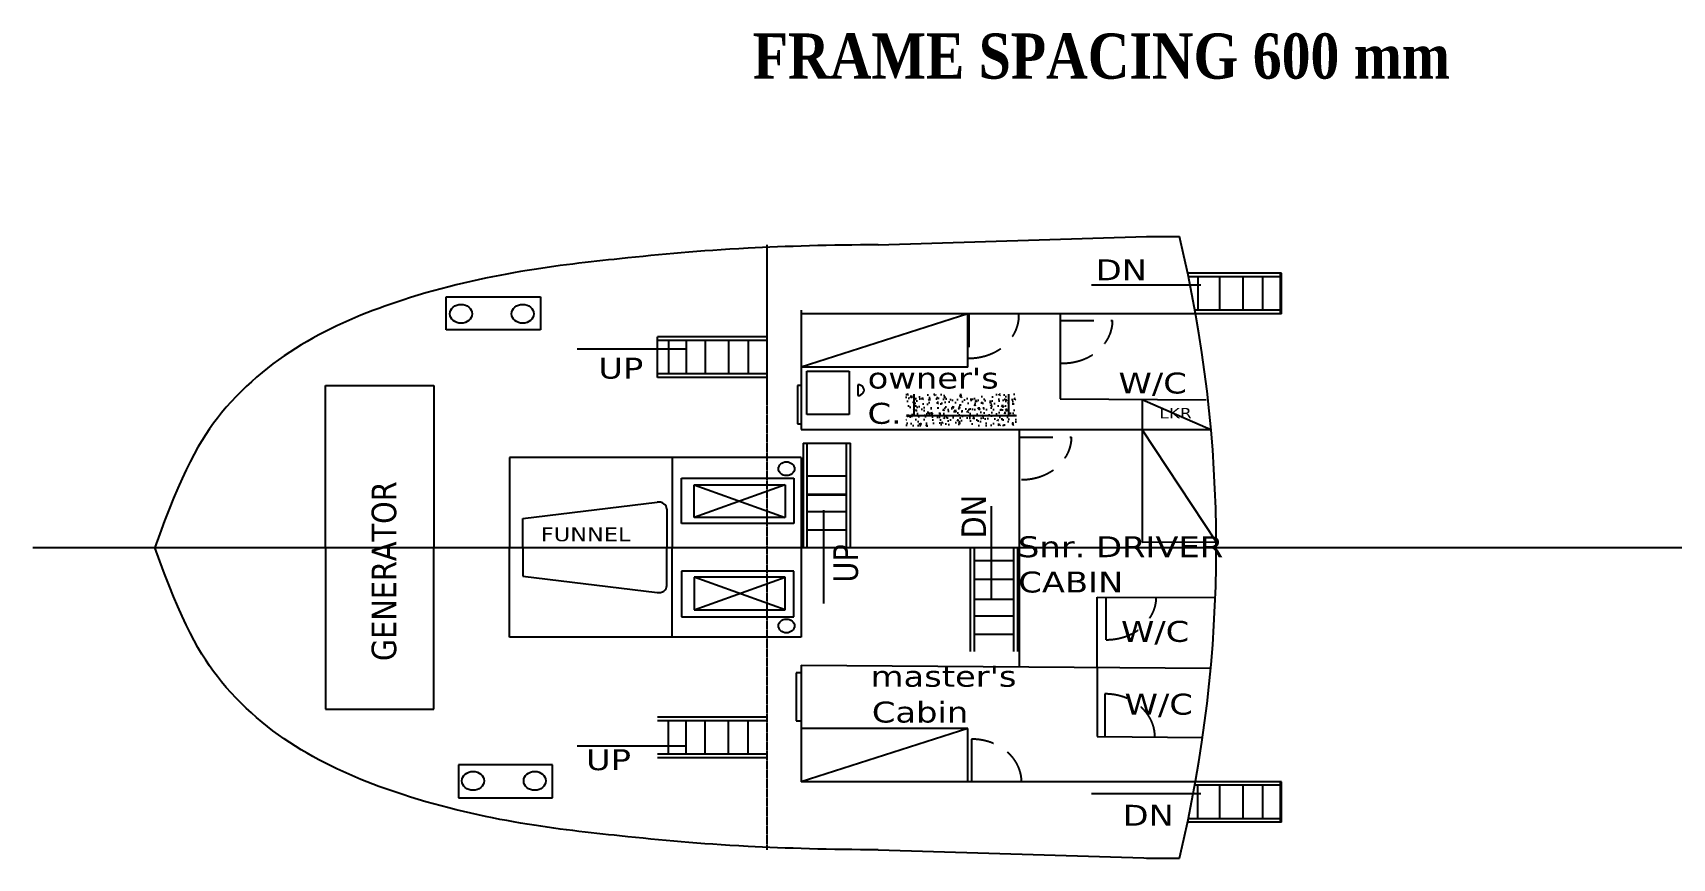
# Model space of a CAD drawing. Header units: millimetres. Extents: x 59105 to 143199, y 20969 to 98906.
# Drawn here: x 60577 to 91502, y 56168 to 71753 of the extents above; entities that cross this region are included whole.
import ezdxf

# ---------------------------------------------------------------- set-up
doc = ezdxf.new("R2010")
doc.units = ezdxf.units.MM
doc.header["$MEASUREMENT"] = 0
doc.linetypes.add('HIDDEN', pattern=[9.525, 6.35, -3.175])
doc.linetypes.add('HIDDEN2', pattern=[4.7625, 3.175, -1.5875])
doc.layers.add('Layer1', color=7, linetype='Continuous')
doc.layers.add('Layer2', color=7, linetype='HIDDEN')
doc.styles.add('MtXpl_Times_New_Roma_1', font='timesbd.ttf')
doc.styles.add('MtXpl_Verdana', font='verdana.ttf')

msp = doc.modelspace()

# ---------------------------------------------------------------- hatches: boundary and pattern name
at = {"layer": 'Layer1', "lineweight": -2, "ltscale": 100}
h = msp.add_hatch(color=0, dxfattribs=at)
h.paths.add_polyline_path([(84132, 67147), (84108, 67147), (84108, 66766), (84132, 66766)])
h.paths.add_polyline_path([(84132, 66766), (84108, 66766), (84108, 66515), (84132, 66515)])
h.paths.add_polyline_path([(84132, 67213), (84108, 67213), (84108, 67147), (84132, 67147)])
h.paths.add_polyline_path([(84132, 66515), (84108, 66515), (84108, 66449), (84132, 66449)])
h = msp.add_hatch(color=0, dxfattribs=at)
h.paths.add_polyline_path([(74431, 65944), (74406, 65944), (74406, 65562), (74431, 65562)])
h.paths.add_polyline_path([(74431, 65562), (74406, 65562), (74406, 65311), (74431, 65311)])
h.paths.add_polyline_path([(74431, 66009), (74406, 66009), (74406, 65944), (74431, 65944)])
h.paths.add_polyline_path([(74431, 65311), (74406, 65311), (74406, 65245), (74431, 65245)])
h = msp.add_hatch(dxfattribs=at)
h.set_pattern_fill('AR-CONC', color=0, scale=1.18045, angle=90, style=0)
h.set_pattern_definition([(144.43076, (59030.91, -163159.63), (24.64175, 240.04034), [27.73614, -305.0975]), (84.13873, (59030.9, -163159.63), (-295.3727, -46.43475), [20.10842, -221.19265]), (188.93381, (59032.97, -163139.63), (-270.7296, 193.60645), [24.9167, -274.08384]), (140.7263, (58952.38, -163159.63), (64.99725, 357.16455), [41.1773, -452.9506]), (185.66207, (58957.8, -163129.87), (-382.51877, 312.79576), [37.47583, -412.2342]), (79.686, (58952.38, -163159.63), (-382.5181, 312.79625), [30.25256, -332.7781]), (114.24753, (58972, -163126.16), (158.10202, 199.76262), [25.69977, -282.69744]), (51.64016, (58972, -163126.16), (-284.75375, 81.42826), [21.22972, -233.5269]), (164.04153, (58985.19, -163109.52), (-126.65236, 281.19033), [24.68064, -271.48704]), (131.99861, (59030.91, -163159.63), (-130.7217, 4.06944), [0, -232.93644, 0, -239.3672, 0, -236.68772]), (98.78149, (59030.91, -163159.63), (-154.87871, 88.03932), [0, -128.25049, 0, -213.862725, 0, -84.7729]), (53.22113, (59030.91, -163234.26), (8.85661, 178.649567), [0, -88.09854, 0, -274.86744, 0, -364.72794]), (42.92472, (59030.91, -163267.73), (-39.30924, 195.16998), [0, -117.74697, 0, -187.67056, 0, -266.2893])])
h.paths.add_polyline_path([(77051, 64932), (77051, 64331), (79132, 64331), (79132, 64932)])
h = msp.add_hatch(color=0, dxfattribs=at)
h.paths.add_polyline_path([(74431, 58131), (74406, 58131), (74406, 58513), (74431, 58513)])
h.paths.add_polyline_path([(74431, 58513), (74406, 58513), (74406, 58764), (74431, 58764)])
h.paths.add_polyline_path([(74431, 58065), (74406, 58065), (74406, 58131), (74431, 58131)])
h.paths.add_polyline_path([(74431, 58764), (74406, 58764), (74406, 58830), (74431, 58830)])
h = msp.add_hatch(color=0, dxfattribs=at)
h.paths.add_polyline_path([(84132, 57546), (84108, 57546), (84108, 57165), (84132, 57165)])
h.paths.add_polyline_path([(84132, 57165), (84108, 57165), (84108, 56914), (84132, 56914)])
h.paths.add_polyline_path([(84132, 57612), (84108, 57612), (84108, 57546), (84132, 57546)])
h.paths.add_polyline_path([(84132, 56914), (84108, 56914), (84108, 56848), (84132, 56848)])

# ---------------------------------------------------------------- linework, layer by layer
at = {"color": 0, "linetype": 'HIDDEN2', "lineweight": -2}
msp.add_line((74431, 56327), (74431, 67748), dxfattribs=at)
for p, q in [((76521, 67748), (81587, 67907)), ((60577, 62037), (138733, 62037)), ((76521, 56327), (81742, 56168))]:
    msp.add_line(p, q)
at = {"color": 0, "lineweight": -2, "ltscale": 100}
for p, q in [((81587, 67907), (82205, 67907)), ((81587, 56168), (82205, 56168))]:
    msp.add_line(p, q, dxfattribs=at)
at = {"color": 0, "lineweight": -2}
msp.add_line((81587, 56168), (81896, 56168), dxfattribs=at)
at = {"color": 0, "lineweight": -2, "ltscale": 100}
msp.add_ellipse((48460, 62037), major_axis=(-34441, 0), ratio=0.852244, start_param=2.940255, end_param=3.34293, dxfattribs=at)
at = {"color": 0, "lineweight": -2}
for points in [[(76521, 67748), (75641, 67748), (73600, 67682), (71597, 67484), (68057, 67100), (64517, 65466), (63384, 63465), (62880, 62037)], [(76521, 56327), (75641, 56327), (73600, 56393), (71597, 56590), (68057, 56975), (64517, 58609), (63384, 60610), (62880, 62037)]]:
    msp.add_open_spline(points, degree=3, knots=[0, 0, 0, 0, 2748.696919, 6456.924169, 11429.398119, 15199.713295, 16844.882178, 16844.882178, 16844.882178, 16844.882178], dxfattribs=at)
at = {"layer": 'Layer1', "color": 0, "lineweight": -2, "ltscale": 100}
for p, q in [((84132, 67213), (82361, 67213)), ((84132, 67147), (82375, 67147)), ((82553, 67147), (82553, 66515)), ((82960, 67147), (82960, 66515)), ((83403, 67147), (83403, 66515)), ((83771, 67147), (83771, 66515)), ((84108, 67213), (84108, 66449)), ((84132, 66449), (84132, 67213)), ((80546, 66991), (81783, 66991)), ((81783, 66991), (82611, 66991)), ((68377, 66769), (70154, 66769)), ((68377, 66146), (68377, 66769)), ((70154, 66769), (70154, 66146)), ((75071, 66515), (75071, 64265)), ((84132, 66515), (82498, 66515)), ((82509, 66449), (75071, 66449)), ((78189, 66449), (75071, 66449)), ((78215, 66448), (75071, 65441)), ((78215, 65441), (78215, 66449)), ((79959, 66449), (79957, 64839)), ((84132, 66449), (82509, 66449)), ((70154, 66146), (68377, 66146)), ((74431, 66009), (72358, 66009)), ((72358, 65245), (72358, 66009)), ((74431, 65944), (72358, 65944)), ((72566, 65944), (72566, 65311)), ((72901, 65944), (72901, 65311)), ((73258, 65944), (73258, 65311)), ((73702, 65944), (73702, 65311)), ((74070, 65944), (74070, 65311)), ((70845, 65787), (72082, 65787)), ((72082, 65787), (72909, 65787)), ((74431, 65311), (72358, 65311)), ((78215, 65441), (75071, 65441)), ((75179, 65365), (75974, 65365)), ((75179, 64548), (75179, 65365)), ((75974, 65365), (75974, 64548)), ((66096, 62037), (66096, 65094)), ((66096, 65094), (68142, 65094)), ((68142, 65094), (68142, 62037)), ((74431, 65245), (72358, 65245)), ((75071, 65094), (75003, 65094)), ((75003, 65094), (75003, 64369)), ((76137, 65107), (76137, 64902)), ((77199, 64932), (77199, 64529)), ((78979, 64932), (78979, 64529)), ((79959, 64839), (82711, 64822)), ((81503, 64830), (81503, 64256)), ((81503, 64830), (82801, 64265)), ((75003, 64369), (75071, 64369)), ((75974, 64548), (75179, 64548)), ((77060, 64529), (79132, 64529)), ((79132, 64529), (79132, 64529)), ((75071, 64265), (82801, 64265)), ((79185, 64265), (79184, 59783)), ((81503, 64256), (81503, 62136)), ((81503, 64256), (82900, 62140)), ((75071, 63733), (69572, 63733)), ((69572, 63733), (69572, 62037)), ((72637, 63733), (72637, 62037)), ((75071, 63733), (75071, 60342)), ((75106, 64007), (75106, 62037)), ((75106, 64007), (76002, 64007)), ((75183, 62037), (75183, 64007)), ((75925, 62037), (75925, 64007)), ((76002, 62037), (76002, 64007)), ((75106, 63641), (75106, 62037)), ((72813, 63346), (74932, 63346)), ((72813, 62489), (72813, 63346)), ((73054, 63220), (74772, 63220)), ((73054, 62600), (73054, 63220)), ((73054, 63220), (74772, 62600)), ((74772, 63220), (73054, 62600)), ((74772, 63220), (74772, 62600)), ((74932, 63346), (74932, 62489)), ((75925, 63383), (75183, 63383)), ((69818, 62581), (72353, 62890)), ((75925, 63034), (75183, 63034)), ((75925, 63022), (75183, 63022)), ((78652, 62812), (78652, 61758)), ((69818, 62037), (69818, 62581)), ((72537, 62760), (72537, 62037)), ((74932, 62489), (72813, 62489)), ((74772, 62600), (73054, 62600)), ((75925, 62708), (75183, 62708)), ((75497, 62033), (75497, 62738)), ((75925, 62359), (75183, 62359)), ((66096, 62037), (66096, 58981)), ((68142, 58981), (68142, 62037)), ((69572, 60342), (69572, 62037)), ((69818, 62037), (69818, 61493)), ((72537, 61314), (72537, 62037)), ((72637, 60342), (72637, 62037)), ((75497, 60979), (75497, 62033)), ((78260, 62037), (78260, 60068)), ((78338, 60068), (78338, 62037)), ((79080, 60068), (79080, 62037)), ((79157, 60068), (79157, 62037)), ((81503, 62136), (82900, 62140)), ((74932, 61586), (72813, 61586)), ((72813, 61586), (72813, 60728)), ((74932, 60728), (74932, 61586)), ((79080, 61780), (78338, 61780)), ((78652, 61758), (78652, 61053)), ((69818, 61493), (72353, 61185)), ((74772, 61475), (73054, 61475)), ((73054, 61475), (73054, 60855)), ((73054, 60855), (74772, 61475)), ((74772, 60855), (73054, 61475)), ((74772, 60855), (74772, 61475)), ((79080, 61431), (78338, 61431)), ((79080, 61053), (78338, 61053)), ((80656, 59773), (80656, 61097)), ((80656, 61097), (82883, 61093)), ((80827, 60293), (80827, 61097)), ((72813, 60728), (74932, 60728)), ((73054, 60855), (74772, 60855)), ((79080, 60739), (78338, 60739)), ((75071, 60342), (69572, 60342)), ((79080, 60390), (78338, 60390)), ((75071, 59812), (75071, 57612)), ((75071, 59812), (82797, 59759)), ((80656, 59773), (80656, 58467)), ((75071, 59665), (74977, 59665)), ((74977, 59665), (74977, 58761)), ((80800, 59270), (80800, 58466)), ((66096, 58981), (68142, 58981)), ((74431, 58830), (72358, 58830)), ((74431, 58764), (72358, 58764)), ((72566, 58131), (72566, 58764)), ((72901, 58131), (72901, 58764)), ((73258, 58131), (73258, 58764)), ((73702, 58131), (73702, 58764)), ((74070, 58131), (74070, 58764)), ((74977, 58761), (75071, 58761)), ((75071, 58761), (75071, 58761)), ((78215, 58620), (75071, 58620)), ((78215, 58620), (75071, 57612)), ((78215, 57612), (78215, 58620)), ((80656, 58467), (82642, 58449)), ((70845, 58287), (72082, 58287)), ((72082, 58287), (72909, 58287)), ((78285, 58416), (78285, 57612)), ((70382, 57929), (68604, 57929)), ((68604, 57929), (68604, 57306)), ((70382, 57306), (70382, 57929)), ((74431, 58131), (72358, 58131)), ((74431, 58065), (72358, 58065)), ((82507, 57612), (75071, 57612)), ((78215, 57612), (75071, 57612)), ((84132, 57546), (82495, 57546)), ((84132, 57612), (82507, 57612)), ((82550, 57546), (82550, 56914)), ((82960, 57546), (82960, 56914)), ((83403, 57546), (83403, 56914)), ((83771, 57546), (83771, 56914)), ((84108, 57612), (84108, 56848)), ((84132, 56848), (84132, 57612)), ((68604, 57306), (70382, 57306)), ((80546, 57390), (81783, 57390)), ((81783, 57390), (82611, 57390)), ((84132, 56914), (82372, 56914)), ((84132, 56848), (82358, 56848))]:
    msp.add_line(p, q, dxfattribs=at)
for centre in [(68655, 66447), (68882, 57628)]:
    msp.add_ellipse(centre, major_axis=(-209, 0), ratio=0.852244, dxfattribs=at)
for centre, major_axis, start_param, end_param in [((69818, 66447), (209, 0), 3.141593, 9.424778), ((76137, 65005), (120, 0), 4.712389, 7.853982), ((74793, 63522), (152, 0), 3.141593, 9.424778), ((72382, 62760), (-155, 0), 3.141593, 4.902907), ((72382, 61314), (155, 0), 4.52187, 6.283185), ((74793, 60553), (152, 0), 3.141593, 9.424778), ((70046, 57628), (209, 0), 3.141593, 9.424778)]:
    msp.add_ellipse(centre, major_axis=major_axis, ratio=0.852244, start_param=start_param, end_param=end_param, dxfattribs=at)
at = {"layer": 'Layer2', "color": 0, "lineweight": -2, "ltscale": 100}
for p, q in [((78236, 66449), (78236, 65608)), ((79959, 66318), (80946, 66318)), ((79185, 64120), (80172, 64120))]:
    msp.add_line(p, q, dxfattribs=at)
for centre, major_axis, start_param, end_param in [((78236, 66412), (943, 0), -1.570796, 0.04637), ((80003, 66318), (-943, 0), 1.523115, 3.141593), ((79229, 64120), (943, 0), -1.570248, 0), ((80827, 61097), (-943, 0), 1.570796, 3.141593), ((80800, 58466), (-943, 0), 3.141593, 4.712389), ((78285, 57612), (-943, 0), 3.141593, 4.712389)]:
    msp.add_ellipse(centre, major_axis=major_axis, ratio=0.852244, start_param=start_param, end_param=end_param, dxfattribs=at)

# ---------------------------------------------------------------- texts
at = {"color": 0, "style": 'MtXpl_Times_New_Roma_1', "width": 0.844103}
msp.add_text('FRAME SPACING 600 mm', height=853.57, dxfattribs=at).set_placement((74159, 70886))
at = {"layer": 'Layer1', "color": 0, "lineweight": -2, "style": 'MtXpl_Verdana', "width": 1.173372}
for s, height, p in [('DN', 395.3, (80627, 67079)), ('UP', 395.3, (71244, 65223)), ("owner's", 395.3, (76325, 65036)), ('W/C', 395.3, (81057, 64942)), ('C.', 395.3, (76322, 64370)), ('LKR', 197.6, (81830, 64472)), ('FUNNEL', 263.5, (70160, 62153)), ('Snr. DRIVER', 395.27, (79161, 61851)), ('CABIN', 395.3, (79167, 61185)), ('W/C', 395.3, (81104, 60253)), ("master's", 395.3, (76382, 59406)), ('Cabin', 395.3, (76404, 58730)), ('W/C', 395.3, (81172, 58879)), ('UP', 395.3, (71012, 57831)), ('DN', 395.3, (81134, 56781))]:
    msp.add_text(s, height=height, dxfattribs=at).set_placement(p)
at = {"layer": 'Layer1', "color": 0, "lineweight": -2, "style": 'MtXpl_Verdana', "width": 0.852244}
for s, p in [('GENERATOR', (67432, 59890)), ('DN', (78558, 62205)), ('UP', (76141, 61372))]:
    msp.add_text(s, height=463.8, rotation=90, dxfattribs=at).set_placement(p)

doc.saveas('drawing.dxf')
